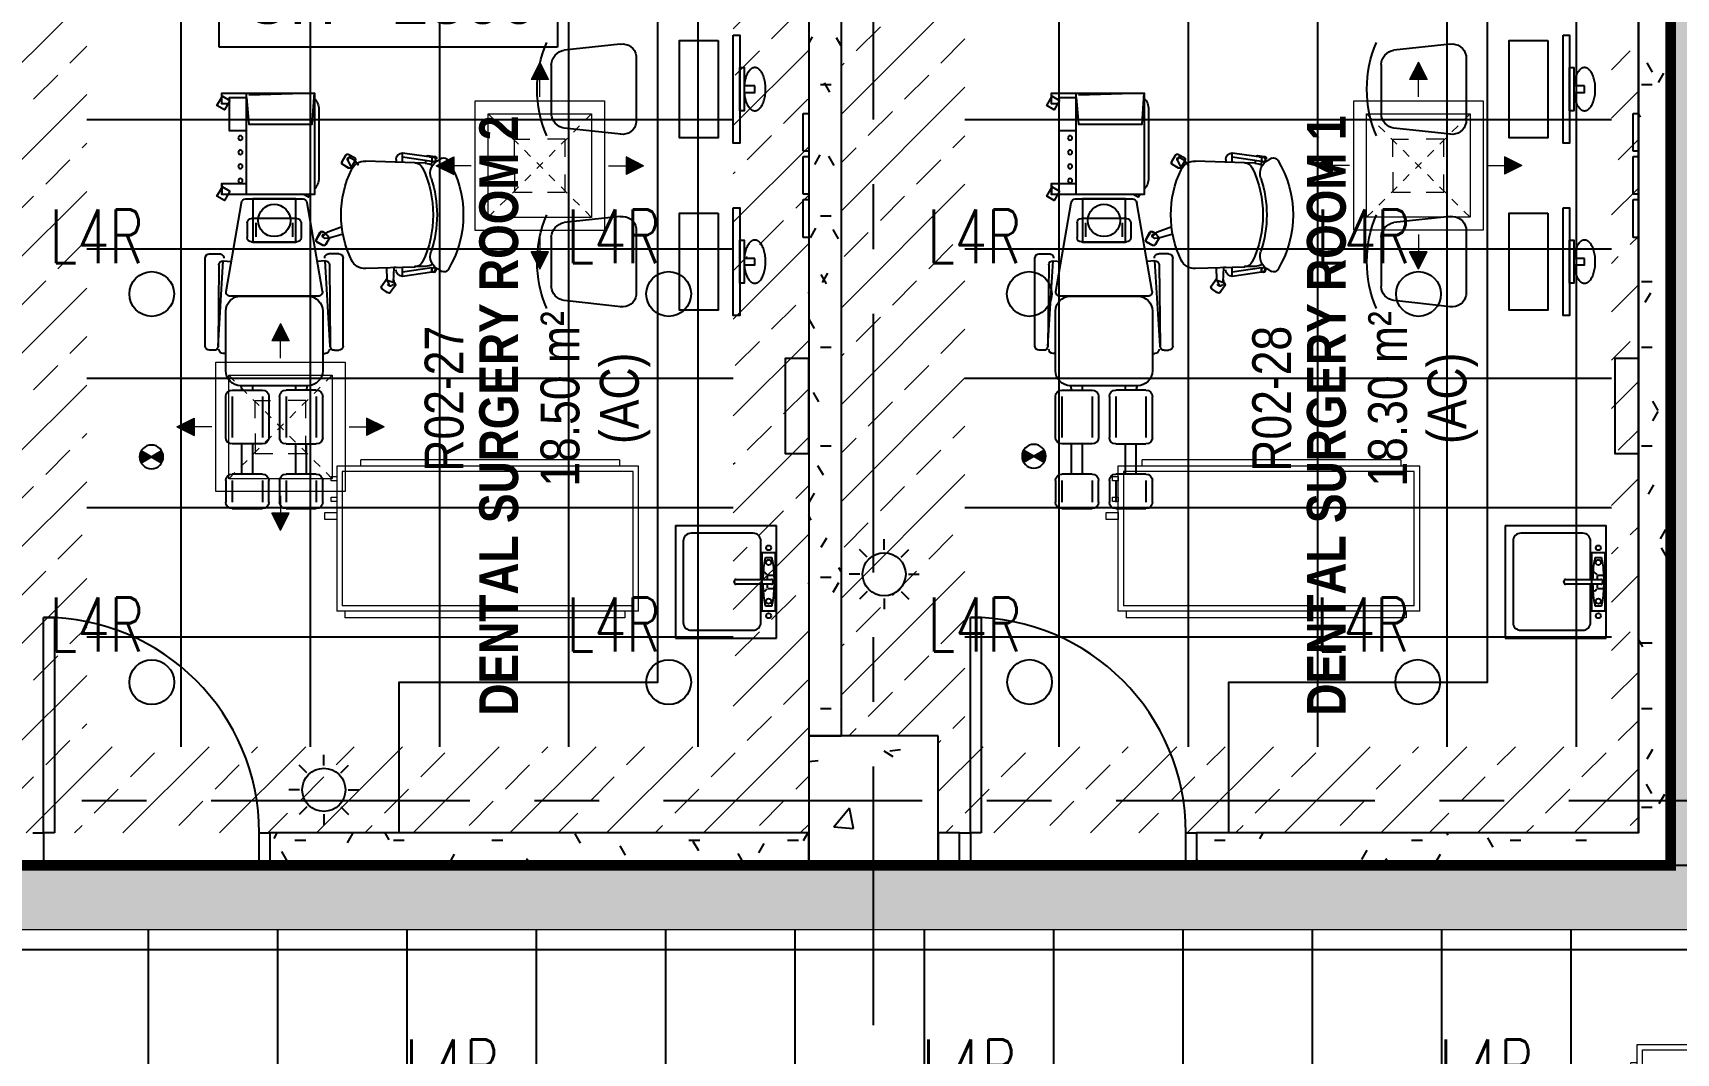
# Model space of a CAD drawing. Header units: millimetres. Extents: x -92759 to 184353, y -15225 to 86714.
# Drawn here: x 75201 to 82826, y 43770 to 48502 of the extents above; entities that cross this region are included whole.
import ezdxf

# ---------------------------------------------------------------- set-up
doc = ezdxf.new("R2010")
doc.units = ezdxf.units.MM
for name, pattern in [('Aligning Line', [3.2004, 1.6002, -1.6002]), ('HIDDEN', [0.375, 0.25, -0.125]), ('IDA - Grid Line', [2100, 1200, -300, 300, -300]), ('IDA - Hidden 2-1', [450, 300, -150]), ('IMPORT-ACAD_ISO12W100', [3150, 1800, -450, 0, -450, 0, -450])]:
    doc.linetypes.add(name, pattern=pattern)
for name, color, linetype in [('0-1', 9, 'Continuous'), ('0-Motion Sensor', 1, 'Continuous'), ('A-_DOOR----_E', 8, 'Continuous'), ('A-_ROOMNAME_A', 8, 'Continuous'), ('A-_SANIFIXR_E', 8, 'Continuous'), ('A-_WALL----_H-1', 9, 'Continuous'), ('A-_WALLPRTN_E', 8, 'Continuous'), ('A-PATT-CONC', 8, 'Continuous'), ('E-_LIGT----_E-', 3, 'Continuous'), ('E-legend', 1, 'Continuous'), ('HF Text', 7, 'Continuous'), ('M-_SANIFIXR_E', 9, 'Continuous'), ('M-ACMV_FCU', 5, 'Continuous'), ('M-ACMV_FCU_CEILING DUCTED', 6, 'Continuous'), ('S-_COLN----_E', 8, 'Continuous')]:
    doc.layers.add(name, color=color, linetype=linetype)
for name, color, linetype, true_color in [('A-_DETA----_E-1', 7, 'IDA - Hidden 2-1', 0xa5a5a5), ('A-_DETA----_ED-2', 1, 'Continuous', 0xff0000), ('A-_FURN--1', 7, 'Continuous', 0xaaaaaa), ('A-_FURN--2', 7, 'IMPORT-ACAD_ISO12W100', 0xaaaaaa), ('A-_FURN--3', 7, 'Continuous', 0xaaaaaa), ('E-_FIREALAM_E-1', 1, 'Continuous', 0xff0000), ('S-_ANOTGRID_E-1', 9, 'IDA - Grid Line', 0x808080)]:
    doc.layers.add(name, color=color, linetype=linetype, true_color=true_color)
for name, color, linetype, lineweight in [('HFI 9MM FPB', 94, 'Continuous', 5), ('M-ACMV_FCU--PFCU', 86, 'Continuous', 25), ('M-ACMV_FCU-1', 86, 'Continuous', 9), ('M-ACMV_SAD', 5, 'Continuous', 18), ('M-ACMV_SAG', 5, 'Continuous', 25)]:
    doc.layers.add(name, color=color, linetype=linetype, lineweight=lineweight)
doc.styles.add('Arial Narrow_2', font='ARIALN.TTF', dxfattribs={"height": 225})
doc.styles.add('Arial Narrow_B_1', font='ARIALNB.TTF', dxfattribs={"height": 300})
doc.styles.add('Arial_4', font='arial.ttf', dxfattribs={"height": 1.8})
doc.styles.add('Simplex', font='simplex_.ttf', dxfattribs={"width": 0.7, "height": 450})
pattern_1 = [(0, (-11670.95, 40338.29), (609.6, 152.4), [50.292, -406.908, 50.292, -406.908, -2438.4]), (0, (-11670.95, 40338.29), (609.6, 152.4), [-914.4, 50.292, -864.108, 50.292, -406.908, -1066.8]), (0, (-11670.95, 40338.29), (609.6, 152.4), [-2286, 50.292, -254.508, 50.292, -711.708]), (120, (-11442.35, 40414.49), (-436.7823, 451.7291), [50.292, -406.908, 50.292, -406.908, -2438.4]), (120, (-11442.35, 40414.49), (-436.7823, 451.7291), [-914.4, 50.292, -864.108, 50.292, -406.908, -1066.8]), (120, (-11442.35, 40414.49), (-436.7823, 451.7291), [-2286, 50.292, -254.508, 50.292, -711.708]), (240, (-11366.15, 40719.29), (-172.8177, -604.1291), [50.292, -406.908, 50.292, -406.908, -2438.4]), (240, (-11366.15, 40719.29), (-172.8177, -604.1291), [-914.4, 50.292, -864.108, 50.292, -406.908, -1066.8]), (240, (-11366.15, 40719.29), (-172.8177, -604.1291), [-2286, 50.292, -254.508, 50.292, -711.708])]
pattern_2 = [(45, (-581589.02, -147239), (-224.5064, 224.5064), []), (45, (-581364.5, -147239), (-224.5064, 224.5064), [158.75, -79.375])]

# ---------------------------------------------------------------- blocks, each defined once
blk = doc.blocks.new('IDA - Strobe Light - IDA - Strobe Light-8826107-BLK8_RHH_2ND STOREY PLAN')
at = {"layer": 'A-_DETA----_ED-2'}
for p, q in [((-79.5, 279.5), (-114.9, 314.9)), ((0, 312.5), (0, 362.5)), ((79.5, 279.5), (114.9, 314.9)), ((-112.5, 200), (-162.5, 200)), ((112.5, 200), (162.5, 200)), ((-79.5, 120.5), (-114.9, 85.1)), ((0, 87.5), (0, 37.5)), ((79.5, 120.5), (114.9, 85.1))]:
    blk.add_line(p, q, dxfattribs=at)
blk.add_circle((0, 200), 100, dxfattribs=at)
blk = doc.blocks.new('IDA - Strobe Light - IDA - Strobe Light-8836900-BLK8_RHH_2ND STOREY PLAN')
at = {"layer": 'A-_DETA----_ED-2'}
for p, q in [((0, -87.5), (0, -37.5)), ((-79.5, -120.5), (-114.9, -85.1)), ((79.5, -120.5), (114.9, -85.1)), ((-112.5, -200), (-162.5, -200)), ((112.5, -200), (162.5, -200)), ((-79.5, -279.5), (-114.9, -314.9)), ((79.5, -279.5), (114.9, -314.9)), ((0, -312.5), (0, -362.5))]:
    blk.add_line(p, q, dxfattribs=at)
blk.add_circle((0, -200), 100, dxfattribs=at)
blk = doc.blocks.new('IDA - F - Single - Swing1 - 1100L X 2200H -TD-03-10510365-BLK8_RHH_2ND STOREY PLAN')
at = {"layer": 'A-_DOOR----_E'}
for p, q in [((-550, 75), (-500, 75)), ((-500, 75), (-500, -75)), ((500, 75), (550, 75)), ((500, -75), (500, 75)), ((-500, -75), (-550, -75)), ((450, -75), (500, -75)), ((450, -1075), (450, -75)), ((500, -75), (500, -1075)), ((550, -75), (500, -75)), ((500, -1075), (450, -1075))]:
    blk.add_line(p, q, dxfattribs=at)
blk.add_arc((500, -75), 1000, 180, 270, dxfattribs=at)
blk = doc.blocks.new('1599_FURN_RHH_BLK8 _NEW__2ND STY_dwg_sillon planta-10345800-BLK8_RHH_2ND STOREY PLAN')
at = {"layer": 'A-_FURN--1'}
for p, q in [((-1.093, 0.7647), (-1.1, 0.7795)), ((-0.5749, 0.7795), (-0.5819, 0.7647)), ((-0.5885, 0.7346), (-0.6036, 0.727)), ((-0.5696, 0.7313), (-0.5705, 0.7325)), ((-0.5805, 0.5652), (-0.5937, 0.5652)), ((-1.1982, 0.5251), (-1.1805, 0.5009)), ((-1.4458, 0.32), (-1.0376, 0.32)), ((-0.6194, 0.344), (-0.6043, 0.3181)), ((-0.5906, 0.3145), (-0.5604, 0.3322)), ((-0.5857, 0.3754), (-0.5869, 0.3748)), ((-0.5568, 0.3459), (-0.572, 0.3718)), ((-1.48, 0.225), (-1.48, 0.2364)), ((-1.4658, 0.28), (-1.4658, 0.3)), ((-1.0176, 0.3), (-1.0176, 0.254)), ((-0.9157, 0.2255), (-0.9219, 0.237)), ((-2.2, 0.055), (-2.2, 0.195)), ((-2.17, 0.225), (-2.07, 0.225)), ((-2.07, 0.195), (-2.17, 0.195)), ((-2.04, 0.195), (-2.04, 0.055)), ((-1.9, 0.055), (-1.9, 0.195)), ((-1.87, 0.225), (-1.68, 0.225)), ((-1.68, 0.195), (-1.87, 0.195)), ((-1.65, 0.195), (-1.65, 0.055)), ((-1.2843, 0.225), (-1.56, 0.225)), ((-1.2143, -0.155), (-1.2143, 0.155)), ((-1.1932, 0.2238), (-0.7813, 0.152)), ((-0.9783, 0.2257), (-0.964, 0.1993)), ((-0.9505, 0.1953), (-0.9197, 0.212)), ((-0.3474, 0.2066), (-0.6674, 0.2066)), ((-2.04, 0.15), (-1.9, 0.15)), ((-2.04, 0.1), (-1.9, 0.1)), ((-1.65, 0.1), (-1.63, 0.1)), ((-0.8748, 0.125), (-0.9432, 0.125)), ((-0.8748, 0.085), (-0.9392, 0.085)), ((-2.07, 0.055), (-2.17, 0.055)), ((-2.07, 0.025), (-2.17, 0.025)), ((-1.68, 0.055), (-1.87, 0.055)), ((-1.68, 0.025), (-1.87, 0.025)), ((-2.2, -0.195), (-2.2, -0.055)), ((-2.17, -0.025), (-2.07, -0.025)), ((-2.07, -0.055), (-2.17, -0.055)), ((-2.04, -0.055), (-2.04, -0.195)), ((-1.9, -0.055), (-1.9, -0.195)), ((-1.68, -0.025), (-1.87, -0.025)), ((-1.68, -0.055), (-1.87, -0.055)), ((-1.65, -0.195), (-1.65, -0.055)), ((-2.04, -0.1), (-1.9, -0.1)), ((-2.04, -0.15), (-1.9, -0.15)), ((-1.65, -0.1), (-1.63, -0.1)), ((-1.1932, -0.2238), (-0.7813, -0.152)), ((-0.8748, -0.125), (-0.9432, -0.125)), ((-0.8748, -0.085), (-0.9392, -0.085)), ((-2.07, -0.195), (-2.17, -0.195)), ((-2.07, -0.225), (-2.17, -0.225)), ((-1.68, -0.195), (-1.87, -0.195)), ((-1.87, -0.225), (-1.68, -0.225)), ((-1.56, -0.225), (-1.2843, -0.225)), ((-1.48, -0.225), (-1.48, -0.2364)), ((-1.1, -0.1644), (-1.1006, -0.1645)), ((-1.4658, -0.28), (-1.4658, -0.3)), ((-1.0176, -0.3), (-1.0176, -0.254)), ((-0.6924, -0.2434), (-0.7424, -0.2434)), ((-0.3224, -0.2434), (-0.2724, -0.2434)), ((-1.4458, -0.32), (-1.0376, -0.32))]:
    blk.add_line(p, q, dxfattribs=at)
at = {"layer": 'A-_FURN--1', "flags": 128}
for points in [[(-1.1028, 0.7306), (-1.1228, 0.5953), (-1.0802, 0.5953)], [(-1.0828, 0.7506), (-1.1028, 0.7406), (-1.1028, 0.7306), (-1.0828, 0.7306), (-1.1028, 0.5953)], [(-1.0767, 0.6996), (-1.0773, 0.6526), (-1.0793, 0.6527), (-1.087, 0.4245)], [(-0.5861, 0.7013), (-0.586, 0.7027), (-0.5983, 0.6996), (-0.5957, 0.6527), (-0.5879, 0.4245)], [(-0.5947, 0.5952), (-0.5505, 0.5952), (-0.5705, 0.7405), (-0.5705, 0.7305), (-0.5905, 0.7305), (-0.5705, 0.5952)], [(-0.5627, 0.7142), (-0.5662, 0.744), (-0.5917, 0.751), (-0.5905, 0.7505)], [(-1.1665, 0.4987), (-1.1383, 0.5194), (-1.149, 0.5515), (-1.1534, 0.5575), (-1.1605, 0.562), (-1.1689, 0.5598), (-1.1972, 0.5385), (-1.2002, 0.5325), (-1.198, 0.5244), (-1.1808, 0.5008), (-1.1734, 0.4965), (-1.1664, 0.499), (-1.1379, 0.5198), (-1.1351, 0.5239), (-1.1348, 0.5241)], [(-1.1375, 0.5535), (-1.1678, 0.5597), (-1.1961, 0.539)], [(-1.1675, 0.5401), (-1.1675, 0.537), (-1.1375, 0.5235), (-1.0827, 0.5218)], [(-1.0812, 0.5653), (-1.0816, 0.5553), (-1.1494, 0.5516), (-1.1539, 0.5576)], [(-0.6081, 0.3912), (-0.586, 0.3743), (-0.5696, 0.3458), (-0.584, 0.3403), (-0.6036, 0.3501), (-0.6153, 0.358), (-0.6159, 0.3577), (-0.6198, 0.3534), (-0.6208, 0.3491), (-0.6201, 0.3452), (-0.6043, 0.3181), (-0.5969, 0.3132), (-0.5906, 0.3145), (-0.5604, 0.3322), (-0.5558, 0.3383), (-0.5568, 0.3459), (-0.572, 0.3718), (-0.5781, 0.3764), (-0.5857, 0.3754), (-0.5869, 0.3748), (-0.6159, 0.3576), (-0.6163, 0.3574)], [(-0.9443, 0.2547), (-0.9219, 0.237), (-0.9157, 0.2255), (-0.9149, 0.2179), (-0.9505, 0.1953), (-0.9581, 0.1945), (-0.964, 0.1993), (-0.9783, 0.2257), (-0.9798, 0.2334), (-0.9735, 0.2394), (-0.9444, 0.2579), (-0.9477, 0.2362), (-0.938, 0.2242), (-0.9159, 0.2486), (-0.8922, 0.3144)], [(-0.9265, 0.3196), (-0.9448, 0.2552), (-0.9743, 0.2392)], [(-1.07, 0.2564), (-1.4471, 0.2601), (-1.05, 0.2364), (-1.054, 0.1995)], [(-1.65, 0.15), (-1.63, 0.155), (-1.63, -0.155), (-1.65, -0.15)], [(-1.2143, 0.2039), (-1.2143, 0), (-1.2143, -0.2039)], [(-0.7424, 0.1671), (-0.756, 0.1593), (-0.7424, 0.1356), (-0.7424, -0.2434), (-0.6924, -0.2434), (-0.6924, -0.1284)], [(-0.4474, -0.1284), (-0.4474, -0.2084), (-0.2924, -0.2084), (-0.2924, -0.1284), (-0.4174, -0.1184), (-0.4174, 0.1766), (-0.2724, 0.1866), (-0.7424, 0.1866), (-0.7424, -0.1284), (-0.2724, -0.1284), (-0.2724, 0.1866), (-0.2824, -0.1184)], [(-0.9632, -0.105), (-0.9632, 0), (-0.9632, 0.105)], [(-0.8548, 0.105), (-0.8548, 0), (-0.8548, -0.105)], [(-0.7635, -0.1321), (-0.7635, 0), (-0.7635, 0.1321)], [(-0.3224, -0.2084), (-0.3224, -0.2434), (-0.2724, -0.2434), (-0.2724, 0.1316)], [(-1.07, -0.2564), (-1.4471, -0.2601), (-1.05, -0.2364), (-1.054, -0.1995)]]:
    blk.add_lwpolyline(points, dxfattribs=at)
for points in [[(-0.7274, -0.2061), (-0.7707, -0.2311), (-0.7507, -0.2657), (-0.7074, -0.2407)], [(-0.3074, -0.2061), (-0.3507, -0.2311), (-0.3307, -0.2657), (-0.2874, -0.2407)]]:
    blk.add_lwpolyline(points, close=True, dxfattribs=at)
at = {"layer": 'A-_FURN--1'}
for centre in [(-1.0928, 0.7406), (-0.5805, 0.7405), (-0.6793, -0.1572), (-0.613, -0.1572), (-0.5468, -0.1572), (-0.4805, -0.1572)]:
    blk.add_circle(centre, 0.01, dxfattribs=at)
for centre, radius, start, end in [((-0.8375, 0.3855), 0.4918, 58.85029, 121.14971), ((-1.081, 0.7884), 0.021, 121.15133, 205.2973), ((-1.0288, 0.795), 0.071, 205.29558, 288.59583), ((-0.6461, 0.795), 0.071, 251.40417, 334.70442), ((-0.5939, 0.7884), 0.021, 334.70328, 58.84926), ((-1.0383, 0.6513), 0.041, 115.29588, 178.05864), ((-0.9867, 0.6966), 0.09, 153.61626, 178.05815), ((-0.8375, 0.2263), 0.511, 64.70425, 115.29575), ((-0.8375, 0.2263), 0.529, 71.40405, 108.59595), ((-0.6366, 0.6513), 0.041, 1.94136, 64.70412), ((-0.6882, 0.6966), 0.09, 1.94185, 26.38374), ((-0.5762, 0.7428), 0.01, 6.878, 96.87809), ((-0.5777, 0.7254), 0.01, 330.57661, 36.00066), ((-0.5726, 0.7131), 0.01, 306.11437, 6.87404), ((-1.1901, 0.531), 0.01, 126.26766, 216.26774), ((-1.1619, 0.5517), 0.01, 36.27166, 126.27175), ((-1.1575, 0.5401), 0.01, 99.46257, 180.00017), ((-1.1575, 0.537), 0.01, 179.99983, 260.53743), ((-1.0928, 0.5953), 0.03, 180, 269.99998), ((-0.5805, 0.5952), 0.03, 270, 0), ((-1.1724, 0.5068), 0.01, 216.27228, 306.27236), ((-1.1442, 0.5275), 0.01, 306.27025, 336.27532), ((-1.016, 0.4221), 0.071, 178.0583, 244.27536), ((-0.6589, 0.4221), 0.071, 295.72464, 1.9417), ((-1.4458, 0.3), 0.02, 90, 180), ((-0.8375, 0.7928), 0.4824, 244.27564, 295.72436), ((-1.0376, 0.3), 0.02, 0, 90), ((-0.6108, 0.349), 0.01, 120.3692, 210.36928), ((-0.5956, 0.3232), 0.01, 210.37414, 300.37423), ((-0.5806, 0.3667), 0.01, 30.3692, 120.36928), ((-0.5795, 0.3492), 0.01, 243.46, 323.99761), ((-0.5777, 0.3517), 0.01, 323.99903, 44.53663), ((-0.5654, 0.3409), 0.01, 300.37022, 30.37031), ((-1.46, 0.2364), 0.02, 90, 180), ((-1.4458, 0.28), 0.02, 180, 266.13375), ((-1.07, 0.2364), 0.02, 0, 90), ((-1.0376, 0.254), 0.02, 266.13375, 360), ((-0.9695, 0.2304), 0.01, 118.4897, 208.48978), ((-0.9349, 0.2337), 0.01, 251.99924, 332.53684), ((-2.17, 0.195), 0.03, 90, 180), ((-2.07, 0.195), 0.03, 0, 90), ((-1.87, 0.195), 0.03, 90, 180), ((-1.68, 0.195), 0.03, 0, 90), ((-1.56, 0.155), 0.07, 90, 180), ((-1.2843, 0.155), 0.07, 0, 90), ((-1.1943, 0.2039), 0.02, 86.82017, 180), ((-0.9552, 0.2041), 0.01, 208.4897, 298.48978), ((-0.9245, 0.2208), 0.01, 298.48581, 28.4859), ((-0.6674, 0.1316), 0.075, 90, 132.83343), ((-0.3474, 0.1316), 0.075, 47.16657, 90), ((-0.9432, 0.105), 0.02, 90, 180), ((-0.8748, 0.105), 0.02, 0, 90), ((-0.7835, 0.1321), 0.02, 0, 83.65981), ((-2.17, 0.055), 0.03, 180, 270), ((-2.07, 0.055), 0.03, 270, 0), ((-1.87, 0.055), 0.03, 180, 270), ((-1.68, 0.055), 0.03, 270, 0), ((-2.17, -0.055), 0.03, 90, 180), ((-2.07, -0.055), 0.03, 0, 90), ((-1.87, -0.055), 0.03, 90, 180), ((-1.68, -0.055), 0.03, 0, 90), ((-0.9432, -0.105), 0.02, 180, 270), ((-0.8748, -0.105), 0.02, 270, 360), ((-0.7835, -0.1321), 0.02, 276.34019, 0), ((-2.17, -0.195), 0.03, 180, 270), ((-2.07, -0.195), 0.03, 270, 0), ((-1.87, -0.195), 0.03, 180, 270), ((-1.68, -0.195), 0.03, 270, 0), ((-1.56, -0.155), 0.07, 180, 270), ((-1.2843, -0.155), 0.07, 270, 0), ((-1.1943, -0.2039), 0.02, 180, 273.17983), ((-1.46, -0.2364), 0.02, 180, 270), ((-1.4458, -0.28), 0.02, 93.86625, 180), ((-1.4458, -0.3), 0.02, 180, 270), ((-1.07, -0.2364), 0.02, 270, 0), ((-1.0376, -0.254), 0.02, 0, 93.86625), ((-1.0376, -0.3), 0.02, 270, 360)]:
    blk.add_arc(centre, radius, start, end, dxfattribs=at)
blk = doc.blocks.new('1599_FURN_RHH_BLK8 _NEW__2ND STY_dwg_CHAIR-10345801-BLK8_RHH_2ND STOREY PLAN')
at = {"layer": 'A-_FURN--1'}
for p, q in [((362639.3, -313382.2), (362869.3, -313382.2)), ((362545.4, -313702.3), (362573.4, -313441.1)), ((362963.4, -313704.2), (362935.2, -313441.1)), ((362599.6, -313776.6), (362909, -313776.6))]:
    blk.add_line(p, q, dxfattribs=at)
for centre, radius, start, end in [((362754.4, -313864.3), 547.7, 66.66493, 113.33507), ((362643.9, -313453.7), 71.6, 93.69503, 169.88429), ((362864.7, -313453.7), 71.6, 10.11571, 86.30497), ((362610.5, -313711.7), 65.8, 171.73506, 260.48458), ((362898.2, -313711.7), 65.8, 279.51542, 8.26494)]:
    blk.add_arc(centre, radius, start, end, dxfattribs=at)
blk = doc.blocks.new('1599_FURN_RHH_BLK8 _NEW__2ND STY_dwg_MONITOR-10345802-BLK8_RHH_2ND STOREY PLAN')
at = {"layer": 'A-_FURN--1', "flags": 128}
for points in [[(-100, 250), (-70, 250), (-70, -250), (-100, -250)], [(-70, 100), (-50, 100), (-50, -100), (-70, -100)], [(0, 15), (-50, 15), (-50, -15), (0, -15)]]:
    blk.add_lwpolyline(points, close=True, dxfattribs=at)
at = {"layer": 'A-_FURN--1'}
for points in [[(0, 100), (-50, 100), (-50, 0)], [(50, 0), (50, 100), (0, 100)], [(-50, 0), (-50, -100), (0, -100)], [(0, -100), (50, -100), (50, 0)]]:
    blk.add_rational_spline(points, [1, 0.707106781187, 1], degree=2, dxfattribs=at)
blk = doc.blocks.new('1599_FURN_RHH_BLK8 _NEW__2ND STY_dwg-10261561-BLK8_RHH_2ND STOREY PLAN')
at = {"layer": 'A-_FURN--1', "flags": 128}
for points in [[(-13399.8, -29550.1), (-11499.8, -29550.1), (-11499.8, -34550.1), (-13399.8, -34550.1), (-13399.8, -33850.1), (-12199.8, -33850.1), (-12199.8, -30250.1), (-13399.8, -30250.1)], [(-9549.8, -29550.1), (-7649.8, -29550.1), (-7649.8, -34550.1), (-9549.8, -34550.1), (-9549.8, -33850.1), (-8349.8, -33850.1), (-8349.8, -30250.1), (-9549.8, -30250.1)], [(-14079.8, -31809.2), (-13879.8, -31809.2), (-13879.8, -31609.2), (-14079.8, -31609.2)], [(-10229.8, -31809.2), (-10029.8, -31809.2), (-10029.8, -31609.2), (-10229.8, -31609.2)]]:
    blk.add_lwpolyline(points, close=True, dxfattribs=at)
at = {"layer": 'A-_FURN--1'}
for centre in [(-13979.8, -31709.2), (-10129.8, -31709.2)]:
    blk.add_circle(centre, 75, dxfattribs=at)
at = {"layer": 'A-_FURN--2', "flags": 128}
for points in [[(-11499.8, -31212.6), (-11499.8, -31387.6), (-11524.8, -31387.6), (-11524.8, -31212.6)], [(-7649.8, -31212.6), (-7649.8, -31387.6), (-7674.8, -31387.6), (-7674.8, -31212.6)], [(-11499.8, -31412.6), (-11499.8, -31587.6), (-11524.8, -31587.6), (-11524.8, -31412.6)], [(-7649.8, -31412.6), (-7649.8, -31587.6), (-7674.8, -31587.6), (-7674.8, -31412.6)], [(-11499.8, -31612.6), (-11499.8, -31787.6), (-11524.8, -31787.6), (-11524.8, -31612.6)], [(-7649.8, -31612.6), (-7649.8, -31787.6), (-7674.8, -31787.6), (-7674.8, -31612.6)]]:
    blk.add_lwpolyline(points, close=True, dxfattribs=at)
at = {"layer": 'A-_FURN--3', "flags": 128}
for points in [[(-11919.8, -30875.1), (-11919.8, -31325.1), (-12099.8, -31325.1), (-12099.8, -30875.1)], [(-8069.8, -30875.1), (-8069.8, -31325.1), (-8249.8, -31325.1), (-8249.8, -30875.1)], [(-11919.8, -31675.1), (-11919.8, -32125.1), (-12099.8, -32125.1), (-12099.8, -31675.1)], [(-8069.8, -31675.1), (-8069.8, -32125.1), (-8249.8, -32125.1), (-8249.8, -31675.1)], [(-11499.8, -32790.1), (-11499.8, -32350.1), (-11609.8, -32350.1), (-11609.8, -32790.1)], [(-7649.8, -32790.1), (-7649.8, -32350.1), (-7759.8, -32350.1), (-7759.8, -32790.1)]]:
    blk.add_lwpolyline(points, close=True, dxfattribs=at)
at = {"layer": 'A-_SANIFIXR_E'}
for p, q in [((-12117.8, -33124.1), (-12117.8, -33646.1)), ((-12117.8, -33124.1), (-11649.8, -33124.1)), ((-11757.8, -33160.1), (-12045.8, -33160.1)), ((-11649.8, -33646.1), (-11649.8, -33124.1)), ((-8267.8, -33124.1), (-8267.8, -33646.1)), ((-8267.8, -33124.1), (-7799.8, -33124.1)), ((-7907.8, -33160.1), (-8195.8, -33160.1)), ((-7799.8, -33646.1), (-7799.8, -33124.1)), ((-12081.8, -33196.1), (-12081.8, -33574.1)), ((-11721.8, -33374.1), (-11721.8, -33196.1)), ((-8231.8, -33196.1), (-8231.8, -33574.1)), ((-7871.8, -33374.1), (-7871.8, -33196.1)), ((-11654.3, -33250.1), (-11717.3, -33250.1)), ((-11717.3, -33250.1), (-11717.3, -33520.1)), ((-11700.2, -33272.6), (-11671.3, -33272.6)), ((-11654.3, -33520.1), (-11654.3, -33250.1)), ((-7804.3, -33250.1), (-7867.3, -33250.1)), ((-7867.3, -33250.1), (-7867.3, -33520.1)), ((-7850.2, -33272.6), (-7821.3, -33272.6)), ((-7804.3, -33520.1), (-7804.3, -33250.1)), ((-11845.4, -33387.6), (-11845.4, -33383.1)), ((-11836.4, -33374.1), (-11674.4, -33374.1)), ((-11674.4, -33396.6), (-11836.4, -33396.6)), ((-11721.8, -33574.1), (-11721.8, -33396.6)), ((-11691.9, -33355.8), (-11691.9, -33374.1)), ((-11691.9, -33396.9), (-11691.9, -33414.3)), ((-11689.5, -33353.9), (-11663.6, -33353.9)), ((-11665.4, -33383.1), (-11665.4, -33387.6)), ((-7995.4, -33387.6), (-7995.4, -33383.1)), ((-7986.4, -33374.1), (-7824.4, -33374.1)), ((-7824.4, -33396.6), (-7986.4, -33396.6)), ((-7871.8, -33574.1), (-7871.8, -33396.6)), ((-7841.9, -33355.8), (-7841.9, -33374.1)), ((-7841.9, -33396.9), (-7841.9, -33414.3)), ((-7839.5, -33353.9), (-7813.6, -33353.9)), ((-7815.4, -33383.1), (-7815.4, -33387.6)), ((-11689.5, -33416.3), (-11663.6, -33416.3)), ((-7839.5, -33416.3), (-7813.6, -33416.3)), ((-11717.3, -33520.1), (-11654.3, -33520.1)), ((-11671.3, -33497.6), (-11700.2, -33497.6)), ((-7867.3, -33520.1), (-7804.3, -33520.1)), ((-7821.3, -33497.6), (-7850.2, -33497.6)), ((-12045.8, -33610.1), (-11757.8, -33610.1)), ((-8195.8, -33610.1), (-7907.8, -33610.1)), ((-12117.8, -33646.1), (-11649.8, -33646.1)), ((-8267.8, -33646.1), (-7799.8, -33646.1))]:
    blk.add_line(p, q, dxfattribs=at)
for centre, radius in [((-11685.8, -33227.6), 11.4), ((-7835.8, -33227.6), 11.4), ((-11685.8, -33295.1), 12.3), ((-7835.8, -33295.1), 12.3), ((-11685.8, -33475.1), 12.3), ((-7835.8, -33475.1), 12.3), ((-11685.8, -33542.6), 11.4), ((-7835.8, -33542.6), 11.4)]:
    blk.add_circle(centre, radius, dxfattribs=at)
for centre, radius, start, end in [((-12045.8, -33196.1), 36, 90, 180), ((-11757.8, -33196.1), 36, 0, 90), ((-8195.8, -33196.1), 36, 90, 180), ((-7907.8, -33196.1), 36, 0, 90), ((-11357.8, -33358.3), 353.6, 168.80249, 175.31236), ((-11560.1, -33318.3), 147.4, 161.95433, 168.80249), ((-11811.5, -33318.3), 147.4, 11.19751, 18.04567), ((-12013.7, -33358.3), 353.6, 4.68764, 11.19751), ((-7507.8, -33358.3), 353.6, 168.80249, 175.31236), ((-7710.1, -33318.3), 147.4, 161.95433, 168.80249), ((-7961.5, -33318.3), 147.4, 11.19751, 18.04567), ((-8163.7, -33358.3), 353.6, 4.68764, 11.19751), ((-11836.4, -33383.1), 9, 90, 180), ((-11836.4, -33387.6), 9, 180, 270), ((-11031, -33385.1), 681.5, 175.31236, 179.07874), ((-11031, -33385.1), 681.5, 180.97044, 184.68764), ((-11716, -33365.1), 25.7, 28.44135, 71.98534), ((-11674.4, -33383.1), 9, 0, 90), ((-11674.4, -33387.6), 9, 270, 0), ((-12340.6, -33385.1), 681.5, 0, 4.68764), ((-12340.6, -33385.1), 681.5, 355.31236, 0), ((-7986.4, -33383.1), 9, 90, 180), ((-7986.4, -33387.6), 9, 180, 270), ((-7181, -33385.1), 681.5, 175.31236, 179.07874), ((-7181, -33385.1), 681.5, 180.97044, 184.68764), ((-7866, -33365.1), 25.7, 28.44135, 71.98534), ((-7824.4, -33383.1), 9, 0, 90), ((-7824.4, -33387.6), 9, 270, 0), ((-8490.6, -33385.1), 681.5, 0, 4.68764), ((-8490.6, -33385.1), 681.5, 355.31236, 0), ((-11357.8, -33411.9), 353.6, 184.68764, 191.19751), ((-11716, -33405.1), 25.7, 288.01466, 331.55865), ((-12013.7, -33411.9), 353.6, 348.80249, 355.31236), ((-7507.8, -33411.9), 353.6, 184.68764, 191.19751), ((-7866, -33405.1), 25.7, 288.01466, 331.55865), ((-8163.7, -33411.9), 353.6, 348.80249, 355.31236), ((-11560.1, -33451.9), 147.4, 191.19751, 198.04567), ((-11811.5, -33451.9), 147.4, 341.95433, 348.80249), ((-7710.1, -33451.9), 147.4, 191.19751, 198.04567), ((-7961.5, -33451.9), 147.4, 341.95433, 348.80249), ((-12045.8, -33574.1), 36, 180, 270), ((-11757.8, -33574.1), 36, 270, 0), ((-8195.8, -33574.1), 36, 180, 270), ((-7907.8, -33574.1), 36, 270, 0)]:
    blk.add_arc(centre, radius, start, end, dxfattribs=at)
for p in [(-11749.8, -31100.1), (-7899.8, -31100.1), (-11749.8, -31900.1), (-7899.8, -31900.1)]:
    blk.add_blockref('1599_FURN_RHH_BLK8 _NEW__2ND STY_dwg_MONITOR-10345802-BLK8_RHH_2ND STOREY PLAN', p)
at = {"extrusion": (0, 0, -1), "zscale": -1.000000000000005, "rotation": 270}
for p in [(326076.4, 331654.2), (322226.4, 331654.2), (326076.4, 330854.2), (322226.4, 330854.2)]:
    blk.add_blockref('1599_FURN_RHH_BLK8 _NEW__2ND STY_dwg_CHAIR-10345801-BLK8_RHH_2ND STOREY PLAN', p, dxfattribs=at)
at = {"extrusion": (0, 0, -1), "xscale": 1000.000000000002, "yscale": 1000.000000000002, "zscale": -1000, "rotation": 90}
for p in [(13979.8, -30845.7), (10129.8, -30845.7)]:
    blk.add_blockref('1599_FURN_RHH_BLK8 _NEW__2ND STY_dwg_sillon planta-10345800-BLK8_RHH_2ND STOREY PLAN', p, dxfattribs=at)
blk = doc.blocks.new('A$C3019c3af')
at = {"layer": 'A-_WALL----_H-1'}
h = blk.add_hatch(dxfattribs=at)
h.set_pattern_fill('FP_8', color=256, style=0, pattern_type=2)
h.set_pattern_definition(pattern_1)
h.paths.add_polyline_path([(-50, 12050), (100, 12050), (100, 17250), (-50, 17250), (-50, 13404.3)])
h.paths.add_polyline_path([(100, 19250), (100, 19300), (-50, 19300), (-50, 19250), (25, 19250)])
h.paths.add_polyline_path([(100, 19450), (100, 21500), (-50, 21500), (-50, 19450), (25, 19450)])
h.paths.add_polyline_path([(25, 23100), (100, 23100), (100, 23200), (-50, 23200), (-50, 23100)])
h = blk.add_hatch(dxfattribs=at)
h.set_pattern_fill('FP_8', color=256, style=0, pattern_type=2)
h.set_pattern_definition(pattern_1)
h.paths.add_polyline_path([(-3900, 12500), (-3750, 12500), (-3750, 17050), (-3900, 17050), (-3900, 13404.3)])
h = blk.add_hatch(dxfattribs=at)
h.set_pattern_fill('FP_8', color=256, style=0, pattern_type=2)
h.set_pattern_definition(pattern_1)
h.paths.add_polyline_path([(-2100, 11900), (100, 11900), (100, 12050), (-2100, 12050), (-2100, 11975)])
h.paths.add_polyline_path([(-9700, 11900), (-8950, 11900), (-8950, 12050), (-9700, 12050), (-9700, 11975)])
h.paths.add_polyline_path([(-7850, 11900), (-7500, 11900), (-7500, 12050), (-7850, 12050), (-7850, 11975)])
h.paths.add_polyline_path([(-6400, 11900), (-3900, 11900), (-3900, 12050), (-6400, 12050), (-6400, 11975)])
h.paths.add_polyline_path([(-3200, 11900), (-3200, 12050), (-3300, 12050), (-3300, 11900)])
at = {"layer": 'S-_COLN----_E'}
h = blk.add_hatch(dxfattribs=at)
h.set_pattern_fill('FP_1', color=256, style=0, pattern_type=2)
h.set_pattern_definition([(50, (-11670.95, 40338.3), (1093.104, -95.634), [114.3, -1257.3]), (355, (-11671, 40338.3), (-211.457, 1146.34), [91.44, -1005.84]), (100.451, (-11579.9, 40330.3), (881.656, 1050.7), [97.14, -1068.54]), (46.184, (-11671, 40643.1), (1626.475, -252.257), [171.45, -1885.95]), (96.636, (-11535.4, 40622), (1424.42, 1484.565), [145.71, -1602.81]), (351.184, (-11671, 40643.1), (1424.43, 1484.55), [137.16, -1508.76]), (21, (-11518.55, 40566.9), (909.686, -613.59), [114.3, -1257.3]), (326, (-11518.6, 40566.9), (370.812, 1105.13), [91.44, -1005.84]), (71.451, (-11442.7, 40515.8), (1280.503, 491.528), [97.14, -1068.54]), (37.5, (-11670.95, 40338.3), (18.5313, 507.3303), [50.292, -943.356, 50.292, -970.788, -1009.65]), (37.5, (-11670.95, 40338.3), (18.5313, 507.3303), [-2014.728, 50.292, -959.358]), (7.5, (-11670.95, 40338.3), (400.918, 601.084), [50.292, -531.876, 50.292, -920.496, -384.81]), (7.5, (-11670.95, 40338.3), (400.918, 601.084), [-1552.956, 50.292, -334.518]), (327.5, (-12010.8, 40338.3), (813.545, -34.3737), [50.292, -330.708, 50.292, -1138.428, -1577.34]), (327.5, (-12010.8, 40338.3), (813.545, -34.3737), [-1569.72, 50.292, -1527.048]), (317.5, (-12163.2, 40338.3), (888.775, 152.56), [50.292, -445.008, 50.292, -739.14, -1120.14]), (317.5, (-12163.2, 40338.3), (888.775, 152.56), [-1284.732, 50.292, -1069.848])])
h.paths.add_polyline_path([(-3900, 11900), (-3300, 11900), (-3300, 12500), (-3900, 12500), (-3900, 12050)])
at = {"layer": 'A-_DETA----_E-1'}
blk.add_line((100, 11900), (2500, 11900), dxfattribs=at)
at = {"layer": 'A-_WALLPRTN_E'}
for p, q in [((100, 11900), (100, 17250)), ((-3900, 17050), (-3900, 12500)), ((-3750, 17050), (-3750, 12500)), ((-50, 12050), (-50, 17050)), ((-3900, 12500), (-3750, 12500)), ((-3900, 12050), (-6400, 12050)), ((-6400, 12050), (-6400, 11900)), ((-3900, 11900), (-3900, 12050)), ((-3200, 12050), (-3300, 12050)), ((-3300, 12050), (-3300, 11900)), ((-3200, 11900), (-3200, 12050)), ((-50, 12050), (-2100, 12050)), ((-2100, 12050), (-2100, 11900)), ((-6400, 11900), (-3900, 11900)), ((-3300, 11900), (-3200, 11900)), ((-2100, 11900), (100, 11900))]:
    blk.add_line(p, q, dxfattribs=at)
at = {"layer": 'M-_SANIFIXR_E'}
for p, q in [((-4518, 13476), (-4518, 12954)), ((-4518, 13476), (-4050, 13476)), ((-4158, 13440), (-4446, 13440)), ((-4050, 12954), (-4050, 13476)), ((-668, 13476), (-668, 12954)), ((-668, 13476), (-200, 13476)), ((-308, 13440), (-596, 13440)), ((-200, 12954), (-200, 13476)), ((-4482, 13404), (-4482, 13026)), ((-4122, 13226), (-4122, 13404)), ((-4054.5, 13350), (-4117.5, 13350)), ((-4117.5, 13350), (-4117.5, 13080)), ((-4054.5, 13080), (-4054.5, 13350)), ((-632, 13404), (-632, 13026)), ((-272, 13226), (-272, 13404)), ((-204.5, 13350), (-267.5, 13350)), ((-267.5, 13350), (-267.5, 13080)), ((-204.5, 13080), (-204.5, 13350)), ((-4100.5, 13327.5), (-4071.5, 13327.5)), ((-250.5, 13327.5), (-221.5, 13327.5)), ((-4245.6, 13212.5), (-4245.6, 13217)), ((-4236.6, 13226), (-4074.6, 13226)), ((-4074.6, 13203.5), (-4236.6, 13203.5)), ((-4122, 13026), (-4122, 13203.5)), ((-4092.1, 13244.2), (-4092.1, 13226)), ((-4092.1, 13203.2), (-4092.1, 13185.7)), ((-4089.7, 13246.2), (-4063.8, 13246.2)), ((-4065.6, 13217), (-4065.6, 13212.5)), ((-395.6, 13212.5), (-395.6, 13217)), ((-386.6, 13226), (-224.6, 13226)), ((-224.6, 13203.5), (-386.6, 13203.5)), ((-272, 13026), (-272, 13203.5)), ((-242.1, 13244.2), (-242.1, 13226)), ((-242.1, 13203.2), (-242.1, 13185.7)), ((-239.7, 13246.2), (-213.8, 13246.2)), ((-215.6, 13217), (-215.6, 13212.5)), ((-4089.7, 13183.8), (-4063.8, 13183.8)), ((-239.7, 13183.8), (-213.8, 13183.8)), ((-4117.5, 13080), (-4054.5, 13080)), ((-4071.5, 13102.5), (-4100.5, 13102.5)), ((-267.5, 13080), (-204.5, 13080)), ((-221.5, 13102.5), (-250.5, 13102.5)), ((-4446, 12990), (-4158, 12990)), ((-596, 12990), (-308, 12990)), ((-4518, 12954), (-4050, 12954)), ((-668, 12954), (-200, 12954))]:
    blk.add_line(p, q, dxfattribs=at)
for centre, radius in [((-4086, 13372.5), 11.4), ((-236, 13372.5), 11.4), ((-4086, 13305), 12.3), ((-236, 13305), 12.3), ((-4086, 13125), 12.3), ((-236, 13125), 12.3), ((-4086, 13057.5), 11.4), ((-236, 13057.5), 11.4)]:
    blk.add_circle(centre, radius, dxfattribs=at)
for centre, radius, start, end in [((-4446, 13404), 36, 90, 180), ((-4158, 13404), 36, 0, 90), ((-596, 13404), 36, 90, 180), ((-308, 13404), 36, 0, 90), ((-3431.2, 13215), 681.5, 175.31236, 179.07874), ((-3758.1, 13241.8), 353.6, 168.80249, 175.31236), ((-3960.3, 13281.8), 147.4, 161.95433, 168.80249), ((-4211.7, 13281.8), 147.4, 11.19751, 18.04567), ((-4413.9, 13241.8), 353.6, 4.68764, 11.19751), ((-4740.8, 13215), 681.5, 0, 4.68764), ((418.8, 13215), 681.5, 175.31236, 179.07874), ((91.9, 13241.8), 353.6, 168.80249, 175.31236), ((-110.3, 13281.8), 147.4, 161.95433, 168.80249), ((-361.7, 13281.8), 147.4, 11.19751, 18.04567), ((-563.9, 13241.8), 353.6, 4.68764, 11.19751), ((-890.8, 13215), 681.5, 0, 4.68764), ((-4236.6, 13217), 9, 90, 180), ((-4236.6, 13212.5), 9, 180, 270), ((-3431.2, 13215), 681.5, 180.97044, 184.68764), ((-4116.2, 13235), 25.7, 28.44135, 71.98534), ((-4074.6, 13217), 9, 0, 90), ((-4074.6, 13212.5), 9, 270, 0), ((-4740.8, 13215), 681.5, 355.31236, 0), ((-386.6, 13217), 9, 90, 180), ((-386.6, 13212.5), 9, 180, 270), ((418.8, 13215), 681.5, 180.97044, 184.68764), ((-266.2, 13235), 25.7, 28.44135, 71.98534), ((-224.6, 13217), 9, 0, 90), ((-224.6, 13212.5), 9, 270, 0), ((-890.8, 13215), 681.5, 355.31236, 0), ((-3758.1, 13188.2), 353.6, 184.68764, 191.19751), ((-4116.2, 13195), 25.7, 288.01466, 331.55865), ((-3960.3, 13148.2), 147.4, 191.19751, 198.04567), ((-4211.7, 13148.2), 147.4, 341.95433, 348.80249), ((-4413.9, 13188.2), 353.6, 348.80249, 355.31236), ((91.9, 13188.2), 353.6, 184.68764, 191.19751), ((-266.2, 13195), 25.7, 288.01466, 331.55865), ((-110.3, 13148.2), 147.4, 191.19751, 198.04567), ((-361.7, 13148.2), 147.4, 341.95433, 348.80249), ((-563.9, 13188.2), 353.6, 348.80249, 355.31236), ((-4446, 13026), 36, 180, 270), ((-4158, 13026), 36, 270, 0), ((-596, 13026), 36, 180, 270), ((-308, 13026), 36, 270, 0)]:
    blk.add_arc(centre, radius, start, end, dxfattribs=at)
at = {"layer": 'S-_ANOTGRID_E-1'}
for p, q in [((-3600, -20341.4), (-3600, 52351.8)), ((-38173.1, 12200), (13784.7, 12200))]:
    blk.add_line(p, q, dxfattribs=at)
at = {"layer": 'S-_COLN----_E'}
for p, q in [((-3750, 12500), (-3900, 12500)), ((-3900, 12500), (-3900, 12050)), ((-3300, 12500), (-3750, 12500)), ((-3300, 12050), (-3300, 12500)), ((-3900, 12050), (-3900, 11900)), ((-3300, 11900), (-3300, 12050)), ((-3900, 11900), (-3300, 11900))]:
    blk.add_line(p, q, dxfattribs=at)
at = {"layer": 'A-_DOOR----_E', "rotation": 180}
for p in [(-6950, 11975), (-2650, 11975)]:
    blk.add_blockref('IDA - F - Single - Swing1 - 1100L X 2200H -TD-03-10510365-BLK8_RHH_2ND STOREY PLAN', p, dxfattribs=at)
at = {"layer": 'E-_FIREALAM_E-1', "rotation": 90.00000000000105}
blk.add_blockref('IDA - Strobe Light - IDA - Strobe Light-8836900-BLK8_RHH_2ND STOREY PLAN', (-3750, 13250), dxfattribs=at)
at = {"layer": 'E-_FIREALAM_E-1'}
blk.add_blockref('IDA - Strobe Light - IDA - Strobe Light-8826107-BLK8_RHH_2ND STOREY PLAN', (-6150, 12050), dxfattribs=at)
at = {"layer": 'M-_SANIFIXR_E'}
blk.add_blockref('1599_FURN_RHH_BLK8 _NEW__2ND STY_dwg-10261561-BLK8_RHH_2ND STOREY PLAN', (7599.8, 46600.1), dxfattribs=at)
at = {"layer": 'A-_ROOMNAME_A', "char_height": 180, "attachment_point": 1, "rotation": 90}
for s, insert, width, style in [('DENTAL SURGERY ROOM 2', (-5428.4, 12594.3), 3595.568, 'Arial Narrow_B_1'), ('DENTAL SURGERY ROOM 1', (-1588.2, 12594.3), 3595.568, 'Arial Narrow_B_1'), ('18.50 m²', (-5144.3, 13656.3), 1022.152, 'Arial Narrow_2'), ('18.30 m²', (-1304.2, 13656.3), 1022.152, 'Arial Narrow_2'), ('R02-27', (-5681.9, 13726), 853.797, 'Arial Narrow_2'), ('R02-28', (-1841.7, 13726), 853.797, 'Arial Narrow_2'), ('(AC)', (-4868.7, 13854.3), 541.139, 'Arial Narrow_2'), ('(AC)', (-1028.5, 13854.3), 541.139, 'Arial Narrow_2')]:
    blk.add_mtext(s, dxfattribs=dict(at, insert=insert, width=width, style=style))
blk = doc.blocks.new('RCP_B8L2')
at = {"layer": 'A-PATT-CONC'}
h = blk.add_hatch(dxfattribs=at)
h.set_pattern_fill('ANSI37', color=256, scale=189, angle=45)
h.set_pattern_definition([(90, (-374168.07, -170927.3), (-600.075, 0), []), (180, (-374168.07, -170927.3), (-6e-14, -600.075), [])])
h.paths.add_polyline_path([(-377168.1, -170927.3), (-374168.1, -170927.3), (-374168.1, -175127.3), (-377168.1, -175127.3)])
h = blk.add_hatch(dxfattribs=at)
h.set_pattern_fill('ANSI37', color=256, scale=189, angle=45)
h.set_pattern_definition([(90, (-373093.07, -170927.3), (-600.075, 0), []), (180, (-373093.07, -170927.3), (-6e-14, -600.075), [])])
h.paths.add_polyline_path([(-373093.1, -170927.3), (-370093.1, -170927.3), (-370093.1, -175127.3), (-373093.1, -175127.3)])
h = blk.add_hatch(dxfattribs=at)
h.set_pattern_fill('ANSI37', color=256, scale=189, angle=45)
h.set_pattern_definition([(90, (-367718.07, -175977.3), (-600.075, 0), []), (180, (-367718.07, -175977.3), (-6e-14, -600.075), [])])
h.paths.add_polyline_path([(-376718.1, -196977.3), (-373718.1, -196977.3), (-373718.1, -187977.3), (-373718.1, -187977.3), (-373718.1, -183777.3), (-367718.1, -183777.3), (-367718.1, -175977.3), (-399518.1, -175977.3), (-399518.1, -180177.3), (-376718.1, -180177.3)])
at = {"layer": 'HFI 9MM FPB'}
h = blk.add_hatch(dxfattribs=at)
h.set_pattern_fill('ANSI33', color=256, scale=50)
h.set_pattern_definition([(45, (-381589.02, -647239), (-224.5064, 224.5064), []), (45, (-381364.5, -647239), (-224.5064, 224.5064), [158.75, -79.375])])
h.paths.add_polyline_path([(-397818.1, -145727.3), (-400118.1, -145727.3), (-400118.1, -175677.3), (-397818.1, -175677.3), (-397818.1, -149677.3), (-369818.1, -149677.3), (-369818.1, -175677.3), (-400118.1, -175677.3), (-400118.1, -180477.3), (-377418.1, -180477.3), (-377418.1, -194177.3), (-377868.1, -194177.3), (-377868.1, -197377.3), (-373818.1, -197377.3), (-373818.1, -196977.3), (-373218.1, -196977.3), (-373218.1, -197377.3), (-372328.1, -197377.3), (-372328.1, -187777.3), (-373518.1, -187777.3), (-373518.1, -183977.3), (-369718.1, -183977.3), (-369718.1, -184377.3), (-367302.1, -184377.3), (-367302.1, -183227.3), (-367418.1, -183227.3), (-367418.1, -174577.3), (-365018.1, -174577.3), (-365018.1, -174045.3), (-364918.1, -174045.3), (-364918.1, -173009.3), (-365018.1, -173009.3), (-365018.1, -172877.3), (-367418.1, -172877.3), (-367418.1, -161227.3), (-365818.1, -161227.3), (-365818.1, -161927.3), (-362518.1, -161927.3), (-362518.1, -160193), (-362518.1, -159277.3), (-362718.1, -159277.3), (-362718.1, -157677.3), (-364168.1, -157677.3), (-364168.1, -158127.3), (-364455.6, -158127.3), (-365318.1, -158127.3), (-365318.1, -158827.3), (-366818.1, -158827.3), (-366818.1, -159277.3), (-367418.1, -159277.3), (-367418.1, -145307.3), (-369018.1, -145307.3), (-369018.1, -145557.3), (-369818.1, -145557.3), (-369818.1, -147877.3), (-377418.1, -147877.3), (-377418.1, -145557.7), (-379668.1, -145557.7), (-379668.1, -147877.3), (-394868.1, -147877.3), (-394868.1, -146527.3), (-397818.1, -146527.3)])
h.paths.add_polyline_path([(-399868.1, -146002.3), (-398068.1, -146002.3), (-398068.1, -175402.3), (-399868.1, -175402.3)], flags=16)
h.paths.add_polyline_path([(-379218.1, -147877.3), (-379218.1, -146077.3), (-378018.1, -146077.3), (-378018.1, -147877.3), (-369818.1, -147877.3), (-369818.1, -149677.3), (-397818.1, -149677.3), (-397818.1, -147877.3), (-397818.1, -146677.3), (-396618.1, -146677.3), (-395418.1, -146677.3), (-395418.1, -147877.3)], flags=16)
h.paths.add_polyline_path([(-369518.1, -175677.3), (-367718.1, -175677.3), (-367718.1, -145677.3), (-369518.1, -145677.3)], flags=16)
h.paths.add_polyline_path([(-366468.1, -159177.3), (-366468.1, -160977.3), (-365268.1, -160977.3), (-365268.1, -161577.3), (-362868.1, -161577.3), (-362868.1, -159177.3)], flags=16)
h.paths.add_polyline_path([(-376718.1, -196977.3), (-373718.1, -196977.3), (-373718.1, -187977.3), (-373718.1, -187977.3), (-373718.1, -183777.3), (-367718.1, -183777.3), (-367718.1, -175977.3), (-399518.1, -175977.3), (-399518.1, -180177.3), (-376718.1, -180177.3)], flags=16)
h = blk.add_hatch(dxfattribs=at)
h.set_pattern_fill('ANSI33', color=256, scale=50)
h.set_pattern_definition(pattern_2)
h.paths.add_polyline_path([(-377168.1, -170927.3), (-374168.1, -170927.3), (-374168.1, -175127.3), (-377168.1, -175127.3)], flags=16)
h.paths.add_polyline_path([(-373818.1, -175527.3), (-377518.1, -175527.3), (-377518.1, -170527.3), (-373818.1, -170527.3)])
h = blk.add_hatch(dxfattribs=at)
h.set_pattern_fill('ANSI33', color=256, scale=50)
h.set_pattern_definition(pattern_2)
h.paths.add_polyline_path([(-373093.1, -170927.3), (-370093.1, -170927.3), (-370093.1, -175127.3), (-373093.1, -175127.3)], flags=16)
h.paths.add_polyline_path([(-373668.1, -175077.3), (-373668.1, -170527.3), (-369968.1, -170527.3), (-369968.1, -175527.3), (-373218.1, -175527.3), (-373218.1, -175077.3)])
for points in [[(-397818.1, -149677.3), (-369818.1, -149677.3), (-369818.1, -175677.3), (-400118.1, -175677.3)], [(-376718.1, -196977.3), (-373718.1, -196977.3), (-373718.1, -187977.3), (-373718.1, -187977.3), (-373718.1, -183777.3), (-367718.1, -183777.3), (-367718.1, -175977.3), (-399518.1, -175977.3), (-399518.1, -180177.3), (-376718.1, -180177.3), (-376718.1, -196977.3)]]:
    blk.add_lwpolyline(points, dxfattribs=at)
at = {"layer": 'HF Text', "insert": (-376445, -171558.5), "char_height": 215.85, "width": 1353.585, "attachment_point": 1, "style": 'Arial_4', "bg_fill": 16, "box_fill_scale": 1.5, "bg_fill_color": 256, "bg_fill_transparency": 0}
blk.add_mtext('CH= 2800', dxfattribs=at)
blk = doc.blocks.new('A$C020d881d')
at = {"layer": 'E-legend', "lineweight": 25}
blk.add_circle((818.7, 172), 103.8, dxfattribs=at)
at = {"layer": 'E-legend', "lineweight": 25, "style": 'Simplex', "width": 0.7}
blk.add_text('L4R', height=250, dxfattribs=at).set_placement((345.2, 314.3))
blk = doc.blocks.new('Motion Sensor')
at = {"layer": 'E-legend', "lineweight": 25}
h = blk.add_hatch(color=256, dxfattribs=at)
h.dxf.hatch_style = 1
h.paths.add_polyline_path([(10021, -17121.6), (9973.3, -17094.1, 0.131652), (9965.9, -17121.6, 0.131652), (9973.3, -17149.1)])
h = blk.add_hatch(color=256, dxfattribs=at)
h.dxf.hatch_style = 1
h.paths.add_polyline_path([(10068.6, -17094.1), (10021, -17121.6), (10068.6, -17149.1, 0.131652), (10076, -17121.6, 0.131652)])
for p, q in [((9973.3, -17094.1), (10068.6, -17149.1)), ((9973.3, -17149.1), (10068.6, -17094.1))]:
    blk.add_line(p, q, dxfattribs=at)
blk.add_circle((10021, -17121.6), 55, dxfattribs=at)
blk = doc.blocks.new('EL_B8_L2_R4')
at = {"color": 6, "linetype": 'HIDDEN', "ltscale": 20, "const_width": 50}
blk.add_lwpolyline([(-7500, -27300), (-7500, -34700), (-37800, -34700), (-37800, -39445), (-37800, -39500), (-15100, -39500), (-15100, -56400), (-11500, -56400), (-11500, -56000), (-10900, -56000), (-10900, -56400), (-10010, -56400), (-10010, -46800), (-11200, -46800), (-11200, -43000), (-7400, -43000), (-7400, -43400), (-5100, -43400), (-5100, -33600), (-2700, -33600), (-2712.5, -31900), (-5100, -31900), (-5100, -27300), (-7500, -27300)], dxfattribs=at)
at = {"layer": '0-Motion Sensor', "xscale": -1, "rotation": 180}
for p in [(-24571, -49927.4), (-20476.3, -49924.3)]:
    blk.add_blockref('Motion Sensor', p, dxfattribs=at)
at = {"layer": 'E-_LIGT----_E-', "ltscale": 0.5}
for p in [(-15367.1, -32222), (-12968.7, -32222), (-11295, -32222), (-9489.2, -32222), (-15366.8, -34022.7), (-12968.7, -34022.3), (-11293.7, -34022), (-9492.8, -34022), (-13718.7, -36072), (-11318.7, -36072), (-8918.7, -36072)]:
    blk.add_blockref('A$C020d881d', p, dxfattribs=at)
blk = doc.blocks.new('A$C7a86ca6c')
at = {"layer": 'M-ACMV_FCU', "lineweight": 5}
for p, q in [((-276.9, 712.2), (-276.9, 767)), ((-276.9, 767), (-244.7, 767)), ((-244.7, 767), (-244.7, 712.2)), ((-702, -687.7), (-702, 712.3)), ((-29, 712.3), (-702, 712.3)), ((-677, -662.7), (-677, 687.3)), ((-54, 687.3), (-677, 687.3)), ((-244.7, 712.2), (-276.9, 712.2)), ((-244.7, 712.2), (-276.9, 712.2)), ((-192.9, 712.2), (-192.9, 738.2)), ((-192.9, 738.2), (-172.8, 738.2)), ((-172.8, 712.2), (-192.9, 712.2)), ((-172.8, 738.2), (-172.8, 712.2)), ((-97.9, 712.2), (-97.9, 738)), ((-97.9, 738), (-77.8, 738)), ((-77.8, 712.2), (-97.9, 712.2)), ((-77.8, 738), (-77.8, 712.2)), ((-54, -662.7), (-54, 687.3)), ((-29, -687.7), (-29, 712.3)), ((-702, 675.1), (-732, 675.1)), ((-732, -624.9), (-732, 675.1)), ((-28.9, 600), (0, 600)), ((0, -600), (0, 600)), ((0, -600), (0, 600)), ((0, -600), (-29, -600)), ((-702, -624.9), (-732, -624.9)), ((-677, -662.7), (-54, -662.7)), ((-702, -687.7), (-29, -687.7))]:
    blk.add_line(p, q, dxfattribs=at)
blk = doc.blocks.new('A$Ccf37d9f4')
at = {"layer": 'A-PATT-CONC', "ltscale": 100}
h = blk.add_hatch(color=5, dxfattribs=at)
h.dxf.hatch_style = 1
h.paths.add_polyline_path([(0, 480.4), (-40.3, 399.8), (40.3, 399.8)])
h = blk.add_hatch(color=5, dxfattribs=at)
h.dxf.hatch_style = 1
h.paths.add_polyline_path([(-399.8, 40.3), (-480.4, 0), (-399.8, -40.3)])
h = blk.add_hatch(color=5, dxfattribs=at)
h.dxf.hatch_style = 1
h.paths.add_polyline_path([(399.8, -40.3), (480.4, 0), (399.8, 40.3)])
h = blk.add_hatch(color=5, dxfattribs=at)
h.dxf.hatch_style = 1
h.paths.add_polyline_path([(40.3, -399.8), (-40.3, -399.8), (0, -480.4)])
at = {"layer": 'M-ACMV_SAD', "color": 5, "lineweight": 0}
for p, q in [((0, 480.4), (-40.3, 399.8)), ((0, 480.4), (40.3, 399.8)), ((-40.3, 399.8), (40.3, 399.8)), ((-480.4, 0), (-399.8, 40.3)), ((-480.4, 0), (-399.8, -40.3)), ((-399.8, -40.3), (-399.8, 40.3)), ((399.8, -40.3), (399.8, 40.3)), ((480.4, 0), (399.8, 40.3)), ((480.4, 0), (399.8, -40.3))]:
    blk.add_line(p, q, dxfattribs=at)
at = {"layer": 'M-ACMV_SAD', "lineweight": 0}
for p, q in [((0, 319.2), (0, 399.8)), ((-319.2, 0), (-399.8, 0)), ((319.2, 0), (399.8, 0)), ((0, -319.2), (0, -399.8)), ((-40.3, -399.8), (40.3, -399.8)), ((0, -480.4), (-40.3, -399.8)), ((0, -480.4), (40.3, -399.8))]:
    blk.add_line(p, q, dxfattribs=at)
at = {"layer": 'M-ACMV_SAD', "linetype": 'Aligning Line', "ltscale": 25}
for p, q in [((-240, 240), (240, -240)), ((240, 240), (-240, -240))]:
    blk.add_line(p, q, dxfattribs=at)
at = {"layer": 'M-ACMV_SAD'}
for points in [[(-300, 300), (300, 300), (300, -300), (-300, -300)], [(-240, 240), (240, 240), (240, -240), (-240, -240)]]:
    blk.add_lwpolyline(points, close=True, dxfattribs=at)
at = {"layer": 'M-ACMV_SAD', "lineweight": 0}
for points in [[(-35.8, 122.9), (-117.8, 122.9), (-117.8, 41)], [(117.8, 30.7), (117.8, 122.9), (35.8, 122.9)], [(-117.8, -41), (-117.8, -122.9), (-35.8, -122.9)], [(117.8, -41), (117.8, -122.9), (46.1, -122.9)]]:
    blk.add_lwpolyline(points, dxfattribs=at)
blk = doc.blocks.new('A$Cdc8841d0')
at = {"layer": 'M-ACMV_FCU--PFCU', "lineweight": 0}
for p, q in [((-550, 0), (-550, -24)), ((-550, 0), (550, 0)), ((-620, -24), (630, -24)), ((-620, -1091), (-620, -24)), ((-595, -49), (605, -49)), ((-595, -1066), (-595, -49)), ((550, -24), (550, 0)), ((605, -49), (605, -1066)), ((630, -24), (630, -1091)), ((605, -1066), (-595, -1066)), ((630, -1091), (-620, -1091)), ((-535, -1091), (-535, -1120)), ((565, -1120), (-535, -1120)), ((565, -1091), (565, -1120))]:
    blk.add_line(p, q, dxfattribs=at)
at = {"layer": 'M-ACMV_FCU--PFCU', "linetype": 'ByBlock', "lineweight": 0}
for p, q in [((-620, -620.4), (-674.8, -620.4)), ((-674.8, -620.4), (-674.8, -652.6)), ((-674.8, -652.6), (-620, -652.6)), ((-620, -652.6), (-620, -620.4)), ((-620, -715), (-646, -715)), ((-646, -715), (-646, -735)), ((-646, -735), (-620, -735)), ((-620, -735), (-620, -715)), ((-620, -784), (-645.7, -784)), ((-645.7, -784), (-645.7, -804)), ((-645.7, -804), (-620, -804)), ((-620, -804), (-620, -784))]:
    blk.add_line(p, q, dxfattribs=at)
at = {"layer": 'M-ACMV_FCU--PFCU', "lineweight": 0}
blk.add_lwpolyline([(-555, -184), (-555, -484), (-620, -484), (-620, -184)], close=True, dxfattribs=at)
blk = doc.blocks.new('ACMV_B8_L2')
at = {"layer": 'M-ACMV_FCU--PFCU', "lineweight": 5, "rotation": 270}
blk.add_blockref('A$Cdc8841d0', (144400, -62525.7), dxfattribs=at)
at = {"layer": 'M-ACMV_FCU_CEILING DUCTED', "rotation": 90}
for p in [(137987.1, -59194.2), (141612.1, -59194.2)]:
    blk.add_blockref('A$C7a86ca6c', p, dxfattribs=at)
at = {"layer": 'M-ACMV_SAG', "rotation": 180}
for p in [(138217.1, -57829.6), (142293.5, -57829.2), (137013.6, -59041.6)]:
    blk.add_blockref('A$Ccf37d9f4', p, dxfattribs=at)

msp = doc.modelspace()

# ---------------------------------------------------------------- block references
at = {"layer": '0-1'}
msp.add_blockref('A$C3019c3af', (82701.1, 32741.2), dxfattribs=at)
at = {"layer": 'A-PATT-CONC'}
msp.add_blockref('RCP_B8L2', (452619.1, 220318.5), dxfattribs=at)
at = {"layer": 'E-legend', "color": 7}
msp.add_blockref('EL_B8_L2_R4', (90301.1, 79341.2), dxfattribs=at)
at = {"layer": 'M-ACMV_FCU-1'}
msp.add_blockref('ACMV_B8_L2', (-60663.6, 105715.9), dxfattribs=at)

doc.saveas('drawing.dxf')
